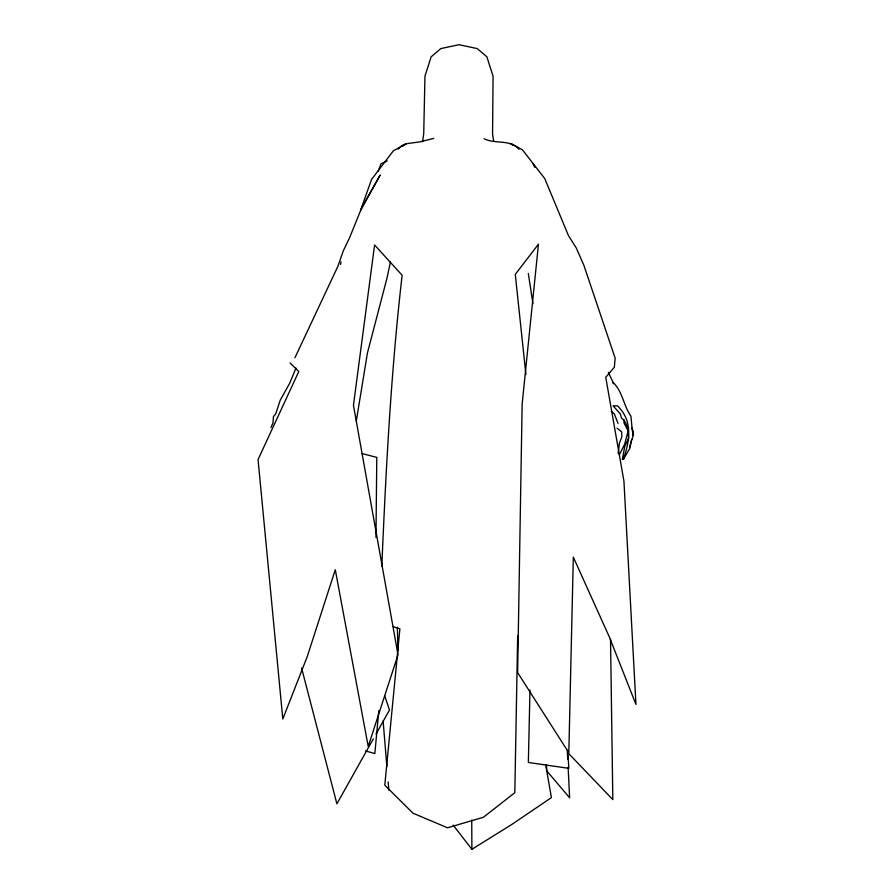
<?xml version="1.0" encoding="UTF-8"?>
<svg xmlns="http://www.w3.org/2000/svg" width="894" height="894" viewBox="0 0 894 894"><rect width="100%" height="100%" fill="white"/><g stroke="black" fill="none" stroke-linecap="round" stroke-linejoin="round"><path stroke-width="1.34" d="M397.349 627.275L397.998 650.854M375.961 537.406L376.787 457.393L362.115 453.582M517.671 635.634L514.821 792.687L483.363 817.295L447.525 827.777L413.028 813.227L384.789 785.2L399.886 628.828L393.349 626.672M529.974 690L528.354 762.459L568.886 768.359L567.601 750.278M381.805 566.215C385.94 469.059 391.002 371.882 402.132 275.24L374.586 244.99L353.454 405.306L398.02 654.821L368.205 746.423L335.284 569.724L307.279 656.509L282.806 719.011L258.053 459.583L298.786 371.524L290.069 362.964M378.821 710.562L374.832 753.586L365.501 750.904M618.156 453.47L619.408 443.156L621.844 437.01L621.665 431.78L617.005 428.17M422.527 141.777L423.722 133.687L424.963 76.158L431.143 56.825L440.776 48.6L459.013 44.7L477.24 48.6L486.884 56.825L493.063 76.202L492.572 134.402L493.723 141.107M356.326 420.884L367.456 352.873L387.091 277.721L390.432 261.853M632.55 435.434L633.343 431.5L631.723 427.857M340.502 264.412L341.039 261.808M629.667 446.966L631.756 439.367M378.095 171.458L381.067 163.68L387.214 160.92M295.981 368.037L289.779 383.068L280.269 400.132L275.654 414.045L273.452 416.548L272.994 422.84L271.016 427.511M294.931 357.768L337.943 266.2L343.363 250.678L349.554 237.826L362.048 206.961L380.185 175.068L360.461 210.638L371.558 179.392L393.405 150.773L406.189 143.733L419.889 141.855L433.802 138.38M619.33 454.979L624.716 444.05L628.169 430.953L624.079 423.153L623.911 419.543M373.301 738.891L336.893 803.84L301.58 667.997M376.005 734.075L389.493 710.015L384.621 695.543M624.336 456.063L622.336 459.471L624.817 446.084L628.739 438.362C627.8 431.143 628.035 422.784 621.442 418.023L620.402 413.978L613.072 405.809L617.396 405.842C633.198 420.772 629.734 440.966 623.319 459.449L629.935 448.14L631.153 441.502L633.5 434.965L632.326 430.673L630.907 416.112C623.543 405.842 622.716 391.471 612.904 382.252L613.63 383.682L608.356 372.317M398.053 149.086L402.065 145.521L406.189 143.733L402.87 146.158M453.135 825.084L471.898 849.3L512.184 824.201L551.408 797.616L545.675 764.694M484.123 138.726C495.153 144.437 510.474 138.972 519.001 149.298M512.687 145.074L510.653 143.498L522.476 149.846L544.759 178.599L568.45 235.591L576.284 248.029L583.871 265.272L615.15 358.136L614.334 367.255L605.752 377.302L623.945 481.195L635.947 704.427L609.373 637.042L573.322 557.118L568.819 752.77L517.637 672.59L522.141 404.11L538.456 244.174L515.279 274.402L525.907 374.541M611.239 411.385L614.323 413.877L618.033 423.41M567.511 752.335L612.826 799.616L610.524 639.109M533.081 163.58L534.802 167.357M528.309 273.463L532.958 303.77M383.124 721.033L386.89 766.717M388.152 781.948L388.834 790.251M567.332 750.804L567.735 759.095M568.137 767.398L569.623 797.828L546.737 770.829L546.513 765.264M471.73 820.044L471.898 849.3"/></g></svg>
